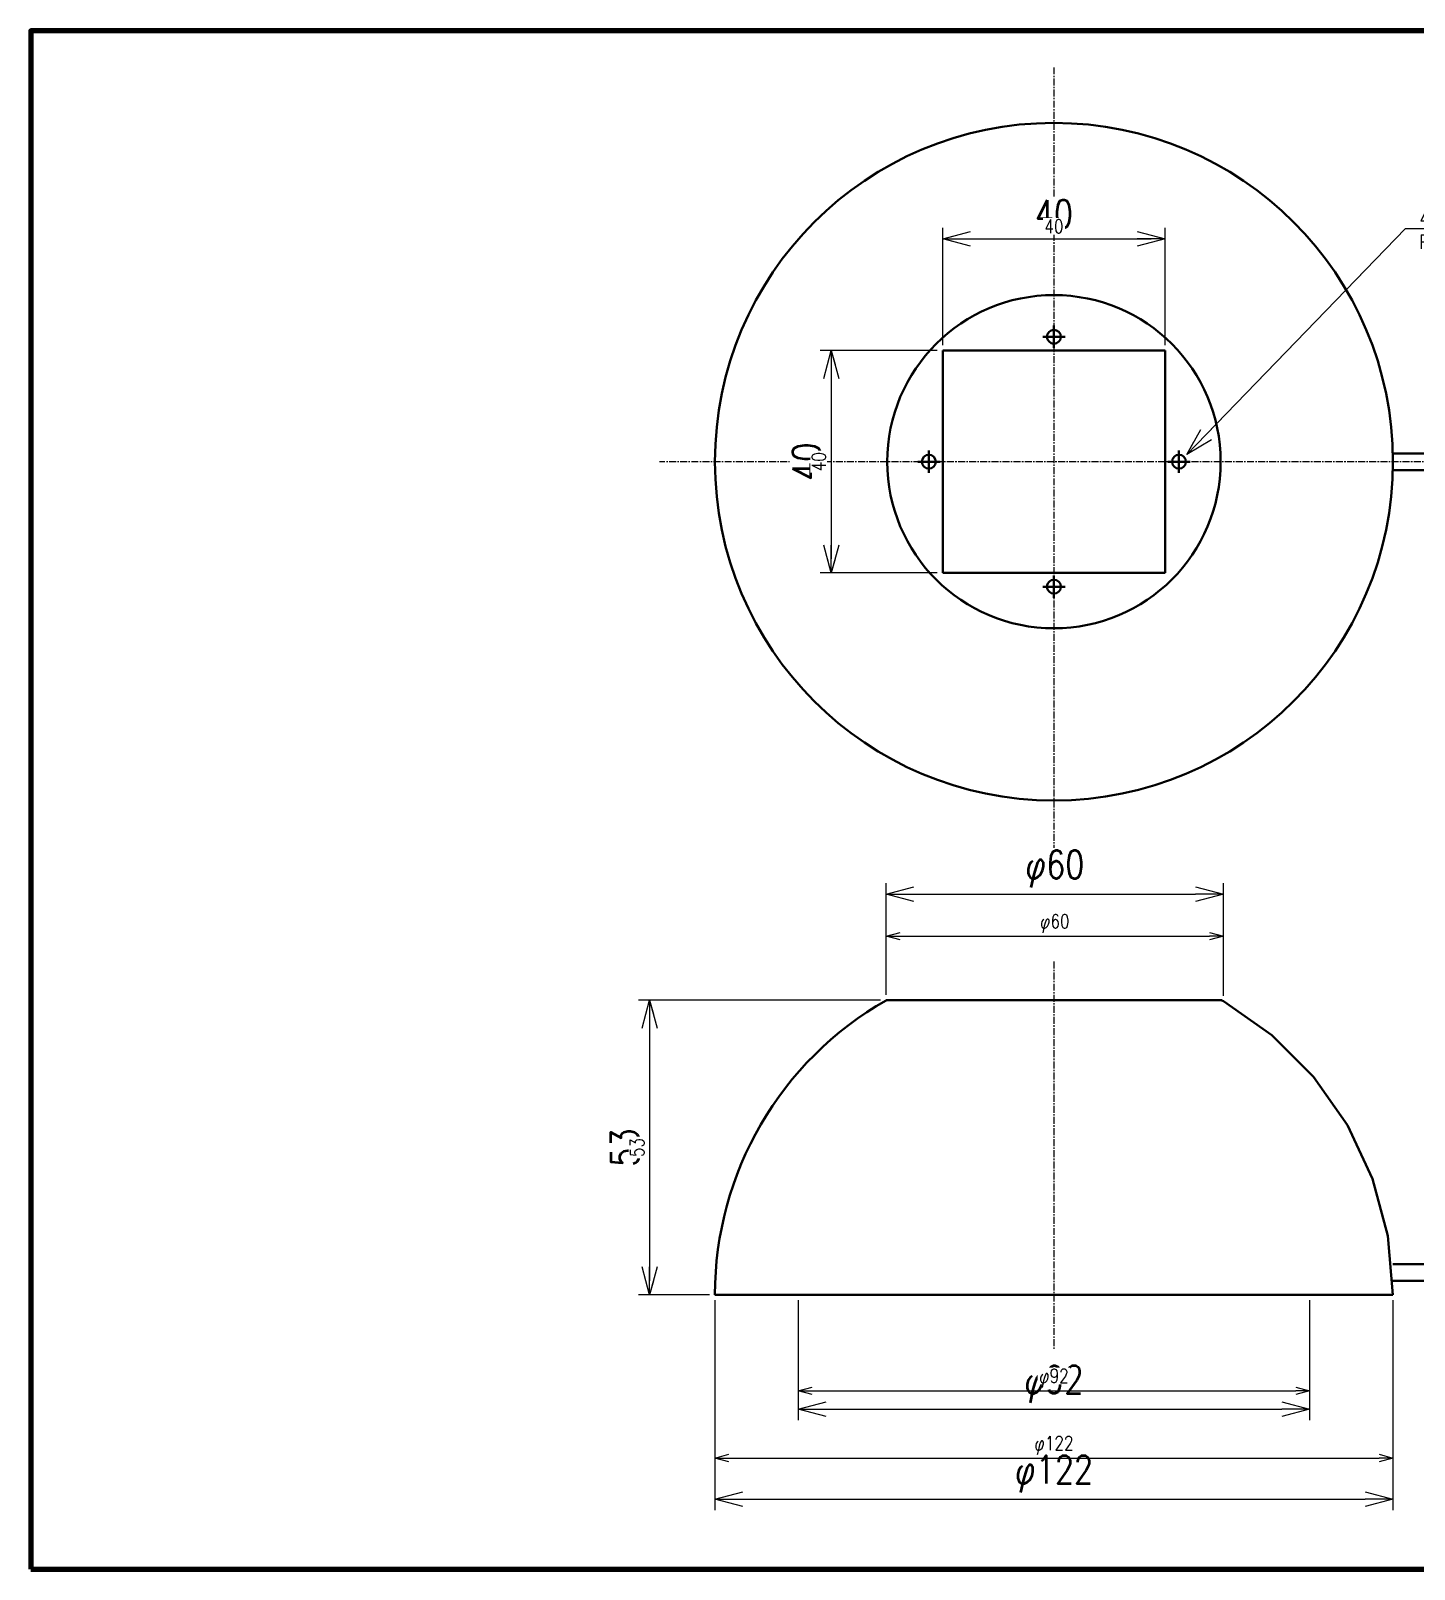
# Model space of a CAD drawing. Header units: millimetres. Extents: x 4 to 387, y 0 to 281.
# Drawn here: x 4 to 253, y 4 to 281 of the extents above; entities that cross this region are included whole.
import ezdxf
from ezdxf import colors
from ezdxf.entities.mleader import LeaderData, LeaderLine
from ezdxf.math import Vec2, Vec3

# ---------------------------------------------------------------- set-up
doc = ezdxf.new("R2010")
doc.units = ezdxf.units.MM
doc.linetypes.add('CENTER', pattern=[2, 1.25, -0.25, 0.25, -0.25])
doc.layers.get('0').update_dxf_attribs({"lineweight": 30})
doc.layers.get('Defpoints').update_dxf_attribs({"lineweight": 9})
for name, color, linetype, lineweight in [('2KD_寸法１', 7, 'Continuous', 15), ('2KD_寸法１ @ 1', 7, 'Continuous', 15), ('2KD_寸法１ @ 2', 7, 'Continuous', 15), ('AUX', 7, 'Continuous', 40)]:
    doc.layers.add(name, color=color, linetype=linetype, lineweight=lineweight)
doc.styles.get("Standard").update_dxf_attribs({"font": 'simplex.shx', "width": 0.8, "bigfont": 'extfont.shx'})
doc.dimstyles.new('KD-STD', dxfattribs={"dimscale": 0, "dimtxt": 2.5, "dimasz": 2.5, "dimexe": 1, "dimexo": 1, "dimgap": 1, "dimtad": 1, "dimdsep": 46, "dimtxsty": 'Standard', "dimblk": 'OPEN30', "dimcen": 0, "dimadec": 0, "dimazin": 0, "dimtfac": 1, "dimtmove": 0, "dimatfit": 3, "dimldrblk": 'OPEN30', "dimfxl": 1, "dimtfill": 1, "dimtolj": 1, "dimtzin": 0, "dimlwd": 15, "dimlwe": 15, "dimarcsym": 0})

# ---------------------------------------------------------------- blocks, each defined once
blk = doc.blocks.new('_Open30')
at = {"lineweight": -2}
for p, q in [((-1, 0.268), (0, 0)), ((0, 0), (-1, -0.268)), ((0, 0), (-1, 0))]:
    blk.add_line(p, q, dxfattribs=at)
blk = doc.blocks.new('*D98')
at = {"layer": '2KD_寸法１', "color": 0, "lineweight": 15}
for p, q in [((168.12, 225.41), (168.12, 245.53)), ((208.12, 225.41), (208.12, 245.53)), ((173.12, 243.53), (203.12, 243.53))]:
    blk.add_line(p, q, dxfattribs=at)
at = {"layer": 'Defpoints', "color": 0}
for p in [(208.12, 243.53), (168.12, 223.41), (208.12, 223.41)]:
    blk.add_point(p, dxfattribs=at)
at = {"layer": '2KD_寸法１', "color": 0, "lineweight": 15, "xscale": 5, "yscale": 5, "zscale": 5, "rotation": 180}
blk.add_blockref('_Open30', (168.12, 243.53), dxfattribs=at)
at = {"layer": '2KD_寸法１', "color": 0, "lineweight": 15, "xscale": 5, "yscale": 5, "zscale": 5}
blk.add_blockref('_Open30', (208.12, 243.53), dxfattribs=at)
at = {"layer": '2KD_寸法１', "color": 0, "insert": (188.12, 248.03), "char_height": 5, "attachment_point": 5, "bg_fill": 3, "box_fill_scale": 1.1, "bg_fill_color": 9, "bg_fill_true_color": 13158600, "bg_fill_transparency": 4391310}
blk.add_mtext('\\A1;40', dxfattribs=at)
blk = doc.blocks.new('*D99')
at = {"layer": '2KD_寸法１', "color": 0, "lineweight": 15}
for p, q in [((168.12, 224.41), (168.12, 244.53)), ((208.12, 224.41), (208.12, 244.53)), ((170.62, 243.53), (205.62, 243.53))]:
    blk.add_line(p, q, dxfattribs=at)
at = {"layer": 'Defpoints', "color": 0}
for p in [(208.12, 243.53), (168.12, 223.41), (208.12, 223.41)]:
    blk.add_point(p, dxfattribs=at)
at = {"layer": '2KD_寸法１', "color": 0, "lineweight": 15, "xscale": 2.5, "yscale": 2.5, "zscale": 2.5, "rotation": 180}
blk.add_blockref('_Open30', (168.12, 243.53), dxfattribs=at)
at = {"layer": '2KD_寸法１', "color": 0, "lineweight": 15, "xscale": 2.5, "yscale": 2.5, "zscale": 2.5}
blk.add_blockref('_Open30', (208.12, 243.53), dxfattribs=at)
at = {"layer": '2KD_寸法１', "color": 0, "insert": (188.12, 245.78), "char_height": 2.5, "attachment_point": 5, "bg_fill": 3, "box_fill_scale": 1.1, "bg_fill_color": 9, "bg_fill_true_color": 13158600, "bg_fill_transparency": 4391386}
blk.add_mtext('\\A1;40', dxfattribs=at)
blk = doc.blocks.new('*D100')
at = {"layer": '2KD_寸法１', "color": 0, "lineweight": 15}
for p, q in [((166.12, 223.41), (146.06, 223.41)), ((148.06, 218.41), (148.06, 188.41)), ((166.12, 183.41), (146.06, 183.41))]:
    blk.add_line(p, q, dxfattribs=at)
at = {"layer": 'Defpoints', "color": 0}
for p in [(168.12, 223.41), (148.06, 183.41), (168.12, 183.41)]:
    blk.add_point(p, dxfattribs=at)
at = {"layer": '2KD_寸法１', "color": 0, "lineweight": 15, "xscale": 5, "yscale": 5, "zscale": 5}
for p, rotation in [((148.06, 223.41), 90), ((148.06, 183.41), 270)]:
    blk.add_blockref('_Open30', p, dxfattribs=dict(at, rotation=rotation))
at = {"layer": '2KD_寸法１', "color": 0, "insert": (143.56, 203.41), "char_height": 5, "attachment_point": 5, "rotation": 90, "bg_fill": 3, "box_fill_scale": 1.1, "bg_fill_color": 9, "bg_fill_true_color": 13158600, "bg_fill_transparency": 4391402}
blk.add_mtext('\\A1;40', dxfattribs=at)
blk = doc.blocks.new('*D101')
at = {"layer": '2KD_寸法１', "color": 0, "lineweight": 15}
for p, q in [((167.12, 223.41), (147.06, 223.41)), ((148.06, 220.91), (148.06, 185.91)), ((167.12, 183.41), (147.06, 183.41))]:
    blk.add_line(p, q, dxfattribs=at)
at = {"layer": 'Defpoints', "color": 0}
for p in [(168.12, 223.41), (148.06, 183.41), (168.12, 183.41)]:
    blk.add_point(p, dxfattribs=at)
at = {"layer": '2KD_寸法１', "color": 0, "lineweight": 15, "xscale": 2.5, "yscale": 2.5, "zscale": 2.5}
for p, rotation in [((148.06, 223.41), 90), ((148.06, 183.41), 270)]:
    blk.add_blockref('_Open30', p, dxfattribs=dict(at, rotation=rotation))
at = {"layer": '2KD_寸法１', "color": 0, "insert": (145.81, 203.41), "char_height": 2.5, "attachment_point": 5, "rotation": 90, "bg_fill": 3, "box_fill_scale": 1.1, "bg_fill_color": 9, "bg_fill_true_color": 13158600, "bg_fill_transparency": 4391410}
blk.add_mtext('\\A1;40', dxfattribs=at)
blk = doc.blocks.new('*D102')
at = {"layer": '2KD_寸法１', "color": 0, "lineweight": 15}
for p, q in [((157.92, 108.43), (157.92, 127.55)), ((218.62, 108.26), (218.62, 127.55)), ((162.92, 125.55), (213.62, 125.55))]:
    blk.add_line(p, q, dxfattribs=at)
at = {"layer": 'Defpoints', "color": 0}
for p in [(218.62, 125.55), (157.92, 106.43), (218.62, 106.26)]:
    blk.add_point(p, dxfattribs=at)
at = {"layer": '2KD_寸法１', "color": 0, "lineweight": 15, "xscale": 5, "yscale": 5, "zscale": 5, "rotation": 180}
blk.add_blockref('_Open30', (157.92, 125.55), dxfattribs=at)
at = {"layer": '2KD_寸法１', "color": 0, "lineweight": 15, "xscale": 5, "yscale": 5, "zscale": 5}
blk.add_blockref('_Open30', (218.62, 125.55), dxfattribs=at)
at = {"layer": '2KD_寸法１', "color": 0, "insert": (188.27, 130.05), "char_height": 5, "attachment_point": 5, "bg_fill": 3, "box_fill_scale": 1.1, "bg_fill_color": 9, "bg_fill_true_color": 13158600, "bg_fill_transparency": 4391358}
blk.add_mtext('\\A1;φ60', dxfattribs=at)
blk = doc.blocks.new('*D103')
at = {"layer": '2KD_寸法１', "color": 0, "lineweight": 15}
for p, q in [((157.92, 107.43), (157.92, 118.99)), ((160.42, 117.99), (216.12, 117.99)), ((218.62, 107.26), (218.62, 118.99))]:
    blk.add_line(p, q, dxfattribs=at)
at = {"layer": 'Defpoints', "color": 0}
for p in [(218.62, 117.99), (157.92, 106.43), (218.62, 106.26)]:
    blk.add_point(p, dxfattribs=at)
at = {"layer": '2KD_寸法１', "color": 0, "lineweight": 15, "xscale": 2.5, "yscale": 2.5, "zscale": 2.5, "rotation": 180}
blk.add_blockref('_Open30', (157.92, 117.99), dxfattribs=at)
at = {"layer": '2KD_寸法１', "color": 0, "lineweight": 15, "xscale": 2.5, "yscale": 2.5, "zscale": 2.5}
blk.add_blockref('_Open30', (218.62, 117.99), dxfattribs=at)
at = {"layer": '2KD_寸法１', "color": 0, "insert": (188.27, 120.24), "char_height": 2.5, "attachment_point": 5, "bg_fill": 3, "box_fill_scale": 1.1, "bg_fill_color": 9, "bg_fill_true_color": 13158600, "bg_fill_transparency": 4391326}
blk.add_mtext('\\A1;φ60', dxfattribs=at)
blk = doc.blocks.new('*D104')
at = {"layer": '2KD_寸法１', "color": 0, "lineweight": 15}
for p, q in [((155.92, 106.43), (113.36, 106.43)), ((115.36, 101.43), (115.36, 58.43)), ((125.12, 53.43), (113.36, 53.43))]:
    blk.add_line(p, q, dxfattribs=at)
at = {"layer": 'Defpoints', "color": 0}
for p in [(157.92, 106.43), (115.36, 53.43), (127.12, 53.43)]:
    blk.add_point(p, dxfattribs=at)
at = {"layer": '2KD_寸法１', "color": 0, "lineweight": 15, "xscale": 5, "yscale": 5, "zscale": 5}
for p, rotation in [((115.36, 106.43), 90), ((115.36, 53.43), 270)]:
    blk.add_blockref('_Open30', p, dxfattribs=dict(at, rotation=rotation))
at = {"layer": '2KD_寸法１', "color": 0, "insert": (110.86, 79.93), "char_height": 5, "attachment_point": 5, "rotation": 90, "bg_fill": 3, "box_fill_scale": 1.1, "bg_fill_color": 9, "bg_fill_true_color": 13158600, "bg_fill_transparency": 4391374}
blk.add_mtext('\\A1;53', dxfattribs=at)
blk = doc.blocks.new('*D105')
at = {"layer": '2KD_寸法１', "color": 0, "lineweight": 15}
for p, q in [((156.92, 106.43), (114.36, 106.43)), ((115.36, 103.93), (115.36, 55.93)), ((126.12, 53.43), (114.36, 53.43))]:
    blk.add_line(p, q, dxfattribs=at)
at = {"layer": 'Defpoints', "color": 0}
for p in [(157.92, 106.43), (115.36, 53.43), (127.12, 53.43)]:
    blk.add_point(p, dxfattribs=at)
at = {"layer": '2KD_寸法１', "color": 0, "lineweight": 15, "xscale": 2.5, "yscale": 2.5, "zscale": 2.5}
for p, rotation in [((115.36, 106.43), 90), ((115.36, 53.43), 270)]:
    blk.add_blockref('_Open30', p, dxfattribs=dict(at, rotation=rotation))
at = {"layer": '2KD_寸法１', "color": 0, "insert": (113.11, 79.93), "char_height": 2.5, "attachment_point": 5, "rotation": 90, "bg_fill": 3, "box_fill_scale": 1.1, "bg_fill_color": 9, "bg_fill_true_color": 13158600, "bg_fill_transparency": 4391342}
blk.add_mtext('\\A1;53', dxfattribs=at)
blk = doc.blocks.new('*D106')
at = {"layer": '2KD_寸法１', "color": 0, "lineweight": 15}
for p, q in [((142.12, 51.43), (142.12, 30.82)), ((234.12, 51.43), (234.12, 30.82)), ((147.12, 32.82), (229.12, 32.82))]:
    blk.add_line(p, q, dxfattribs=at)
at = {"layer": 'Defpoints', "color": 0}
for p in [(142.12, 53.43), (234.12, 53.43), (234.12, 32.82)]:
    blk.add_point(p, dxfattribs=at)
at = {"layer": '2KD_寸法１', "color": 0, "lineweight": 15, "xscale": 5, "yscale": 5, "zscale": 5, "rotation": 180}
blk.add_blockref('_Open30', (142.12, 32.82), dxfattribs=at)
at = {"layer": '2KD_寸法１', "color": 0, "lineweight": 15, "xscale": 5, "yscale": 5, "zscale": 5}
blk.add_blockref('_Open30', (234.12, 32.82), dxfattribs=at)
at = {"layer": '2KD_寸法１', "color": 0, "insert": (188.12, 37.32), "char_height": 5, "attachment_point": 5, "bg_fill": 3, "box_fill_scale": 1.1, "bg_fill_color": 9, "bg_fill_true_color": 13158600, "bg_fill_transparency": 4391334}
blk.add_mtext('\\A1;φ92', dxfattribs=at)
blk = doc.blocks.new('*D107')
at = {"layer": '2KD_寸法１', "color": 0, "lineweight": 15}
for p, q in [((142.12, 52.43), (142.12, 35.14)), ((234.12, 52.43), (234.12, 35.14)), ((144.62, 36.14), (231.62, 36.14))]:
    blk.add_line(p, q, dxfattribs=at)
at = {"layer": 'Defpoints', "color": 0}
for p in [(142.12, 53.43), (234.12, 53.43), (234.12, 36.14)]:
    blk.add_point(p, dxfattribs=at)
at = {"layer": '2KD_寸法１', "color": 0, "lineweight": 15, "xscale": 2.5, "yscale": 2.5, "zscale": 2.5, "rotation": 180}
blk.add_blockref('_Open30', (142.12, 36.14), dxfattribs=at)
at = {"layer": '2KD_寸法１', "color": 0, "lineweight": 15, "xscale": 2.5, "yscale": 2.5, "zscale": 2.5}
blk.add_blockref('_Open30', (234.12, 36.14), dxfattribs=at)
at = {"layer": '2KD_寸法１', "color": 0, "insert": (188.12, 38.39), "char_height": 2.5, "attachment_point": 5, "bg_fill": 3, "box_fill_scale": 1.1, "bg_fill_color": 9, "bg_fill_true_color": 13158600, "bg_fill_transparency": 4391318}
blk.add_mtext('\\A1;φ92', dxfattribs=at)
blk = doc.blocks.new('*D108')
at = {"layer": '2KD_寸法１', "color": 0, "lineweight": 15}
for p, q in [((127.12, 51.43), (127.12, 14.62)), ((249.12, 51.43), (249.12, 14.62)), ((132.12, 16.62), (244.12, 16.62))]:
    blk.add_line(p, q, dxfattribs=at)
at = {"layer": 'Defpoints', "color": 0}
for p in [(127.12, 53.43), (249.12, 53.43), (249.12, 16.62)]:
    blk.add_point(p, dxfattribs=at)
at = {"layer": '2KD_寸法１', "color": 0, "lineweight": 15, "xscale": 5, "yscale": 5, "zscale": 5, "rotation": 180}
blk.add_blockref('_Open30', (127.12, 16.62), dxfattribs=at)
at = {"layer": '2KD_寸法１', "color": 0, "lineweight": 15, "xscale": 5, "yscale": 5, "zscale": 5}
blk.add_blockref('_Open30', (249.12, 16.62), dxfattribs=at)
at = {"layer": '2KD_寸法１', "color": 0, "insert": (188.12, 21.12), "char_height": 5, "attachment_point": 5, "bg_fill": 3, "box_fill_scale": 1.1, "bg_fill_color": 9, "bg_fill_true_color": 13158600, "bg_fill_transparency": 4391414}
blk.add_mtext('\\A1;φ122', dxfattribs=at)
blk = doc.blocks.new('*D109')
at = {"layer": '2KD_寸法１', "color": 0, "lineweight": 15}
for p, q in [((127.12, 52.43), (127.12, 23.02)), ((249.12, 52.43), (249.12, 23.02)), ((129.62, 24.02), (246.62, 24.02))]:
    blk.add_line(p, q, dxfattribs=at)
at = {"layer": 'Defpoints', "color": 0}
for p in [(127.12, 53.43), (249.12, 53.43), (249.12, 24.02)]:
    blk.add_point(p, dxfattribs=at)
at = {"layer": '2KD_寸法１', "color": 0, "lineweight": 15, "xscale": 2.5, "yscale": 2.5, "zscale": 2.5, "rotation": 180}
blk.add_blockref('_Open30', (127.12, 24.02), dxfattribs=at)
at = {"layer": '2KD_寸法１', "color": 0, "lineweight": 15, "xscale": 2.5, "yscale": 2.5, "zscale": 2.5}
blk.add_blockref('_Open30', (249.12, 24.02), dxfattribs=at)
at = {"layer": '2KD_寸法１', "color": 0, "insert": (188.12, 26.27), "char_height": 2.5, "attachment_point": 5, "bg_fill": 3, "box_fill_scale": 1.1, "bg_fill_color": 9, "bg_fill_true_color": 13158600, "bg_fill_transparency": 4456447}
blk.add_mtext('\\A1;φ122', dxfattribs=at)
blk = doc.blocks.new('A$C4ED32DF4')
for p, q in [((0, 53), (-30.2, 53)), ((0, 53), (30.2, 53)), ((76, 5.5), (61, 5.5)), ((85.6, 5.5), (76, 5.5)), ((-61, 0), (0, 0)), ((61, 0), (0, 0)), ((76, 2.5), (61, 2.5)), ((85.6, 2.5), (76, 2.5))]:
    blk.add_line(p, q)
for points in [[(30.22, 52.99), (30.5, 52.83), (39.21, 46.73), (46.73, 39.21), (52.83, 30.5), (57.32, 20.86), (60.07, 10.59), (61, 0)], [(85.55, 2.5), (85.52, 2.5), (85.48, 2.51), (85.45, 2.53), (85.41, 2.55), (85.38, 2.57), (85.35, 2.6), (85.32, 2.64), (85.29, 2.68), (85.27, 2.72), (85.24, 2.77), (85.22, 2.82), (85.2, 2.88), (85.19, 2.93), (85.17, 2.99), (85.16, 3.06), (85.16, 3.12), (85.15, 3.18), (85.15, 3.25), (85.15, 3.32), (85.16, 3.38), (85.16, 3.44), (85.17, 3.51), (85.19, 3.57), (85.2, 3.62), (85.22, 3.68), (85.24, 3.73), (85.27, 3.78), (85.29, 3.82), (85.32, 3.86), (85.35, 3.9), (85.38, 3.93), (85.41, 3.95), (85.45, 3.97), (85.48, 3.99), (85.52, 4), (85.55, 4)], [(85.55, 4), (85.51, 4.01), (85.46, 4.05), (85.42, 4.1), (85.39, 4.18), (85.36, 4.27), (85.33, 4.38), (85.32, 4.49), (85.3, 4.62), (85.3, 4.75), (85.3, 4.88), (85.32, 5.01), (85.33, 5.12), (85.36, 5.23), (85.39, 5.32), (85.42, 5.4), (85.46, 5.45), (85.51, 5.49), (85.55, 5.5)], [(85.55, 4), (85.59, 3.99), (85.64, 3.95), (85.67, 3.9), (85.71, 3.82), (85.74, 3.73), (85.77, 3.62), (85.78, 3.51), (85.8, 3.38), (85.8, 3.25), (85.8, 3.12), (85.78, 2.99), (85.77, 2.88), (85.74, 2.77), (85.71, 2.68), (85.67, 2.6), (85.64, 2.55), (85.59, 2.51), (85.55, 2.5)]]:
    blk.add_lwpolyline(points)
blk.add_arc((0, 0), 61, 119.6885, 180)
blk = doc.blocks.new('A$C07856662')
for p, q in [((2, 22.5), (-2, 22.5)), ((0, 24.5), (0, 20.5)), ((-20, -20), (-20, 20)), ((-20, 20), (20, 20)), ((20, 20), (20, -20)), ((-20.5, 0), (-24.5, 0)), ((-22.5, 2), (-22.5, -2)), ((24.5, 0), (20.5, 0)), ((22.5, 2), (22.5, -2)), ((76, 1.5), (61, 1.5)), ((85.6, 1.5), (76, 1.5)), ((76, -1.5), (61, -1.5)), ((85.6, -1.5), (76, -1.5)), ((20, -20), (-20, -20)), ((0, -20.5), (0, -24.5)), ((2, -22.5), (-2, -22.5))]:
    blk.add_line(p, q)
for points in [[(85.55, -1.5), (85.52, -1.5), (85.48, -1.49), (85.45, -1.47), (85.41, -1.45), (85.38, -1.43), (85.35, -1.4), (85.32, -1.36), (85.29, -1.32), (85.27, -1.28), (85.24, -1.23), (85.22, -1.18), (85.2, -1.12), (85.19, -1.07), (85.17, -1.01), (85.16, -0.94), (85.16, -0.88), (85.15, -0.82), (85.15, -0.75), (85.15, -0.68), (85.16, -0.62), (85.16, -0.56), (85.17, -0.49), (85.19, -0.43), (85.2, -0.38), (85.22, -0.32), (85.24, -0.27), (85.27, -0.22), (85.29, -0.18), (85.32, -0.14), (85.35, -0.1), (85.38, -0.07), (85.41, -0.05), (85.45, -0.03), (85.48, -0.01), (85.52, 0), (85.55, 0)], [(85.55, 0), (85.51, 0.01), (85.46, 0.05), (85.42, 0.1), (85.39, 0.18), (85.36, 0.27), (85.33, 0.38), (85.32, 0.49), (85.3, 0.62), (85.3, 0.75), (85.3, 0.88), (85.32, 1.01), (85.33, 1.12), (85.36, 1.23), (85.39, 1.32), (85.42, 1.4), (85.46, 1.45), (85.51, 1.49), (85.55, 1.5)], [(85.55, 0), (85.59, -0.01), (85.64, -0.05), (85.67, -0.1), (85.71, -0.18), (85.74, -0.27), (85.77, -0.38), (85.78, -0.49), (85.8, -0.62), (85.8, -0.75), (85.8, -0.88), (85.78, -1.01), (85.77, -1.12), (85.74, -1.23), (85.71, -1.32), (85.67, -1.4), (85.64, -1.45), (85.59, -1.49), (85.55, -1.5)]]:
    blk.add_lwpolyline(points)
for centre, radius in [((0, 0), 61), ((0, 0), 30), ((0, 22.5), 1.25), ((-22.5, 0), 1.25), ((22.5, 0), 1.25), ((0, -22.5), 1.25)]:
    blk.add_circle(centre, radius)
blk = doc.blocks.new('*U110')
at = {"layer": '2KD_寸法１ @ 1'}
ml = blk.add_multileader_mtext('Standard', dxfattribs=at)
ml.set_content('4-φ2.1\\PP.C.D.45', color=256)
ml.set_leader_properties()
ml.set_arrow_properties(name='OPEN30')
ml.build(insert=Vec2(0, 0))
ml.multileader.update_dxf_attribs({"text_left_attachment_type": 6, "text_right_attachment_type": 6, "dogleg_length": 1.5, "arrow_head_size": 2.5})
ctx = ml.context
ctx.base_point, ctx.char_height, ctx.arrow_head_size, ctx.landing_gap_size, ctx.plane_origin = Vec3(252.89, 245.42), 2.5, 2.5, 1, Vec3(212.03, 204.7)
ctx.left_attachment, ctx.right_attachment = 6, 6
notes = []
notes.append((ctx, [(0, (1, 1, 0), (251.39, 245.42), (1, 0), 1.5, [(0, [(212.03, 204.7)], 0, [])])]))
ctx.mtext.insert, ctx.mtext.flow_direction = Vec3(253.89, 248.42), 5
at = {"layer": '2KD_寸法１ @ 2'}
ml = blk.add_multileader_mtext('Standard', dxfattribs=at)
ml.set_content('4-φ2.1\\PP.C.D.45', color=256)
ml.set_leader_properties()
ml.set_arrow_properties(name='OPEN30')
ml.build(insert=Vec2(0, 0))
ml.multileader.update_dxf_attribs({"text_left_attachment_type": 6, "text_right_attachment_type": 6, "dogleg_length": 1.5, "arrow_head_size": 5, "scale": 2})
ctx = ml.context
ctx.base_point, ctx.scale, ctx.char_height, ctx.arrow_head_size, ctx.plane_origin = Vec3(254.39, 245.42), 2, 5, 5, Vec3(212.03, 204.7)
ctx.left_attachment, ctx.right_attachment = 6, 6
notes.append((ctx, [(0, (1, 1, 0), (251.39, 245.42), (1, 0), 3, [(0, [(212.03, 204.7)], 0, [])])]))
ctx.mtext.insert, ctx.mtext.flow_direction = Vec3(256.39, 251.42), 5
for ctx, leaders in notes:
    for number, flags, end, landing, length, lines in leaders:
        leader = LeaderData()
        leader.index, (leader.has_last_leader_line, leader.has_dogleg_vector, leader.attachment_direction) = number, flags
        leader.last_leader_point, leader.dogleg_vector, leader.dogleg_length = Vec3(end), Vec3(landing), length
        for number, points, colour, breaks in lines:
            line = LeaderLine()
            line.index, line.vertices, line.color, line.breaks = number, Vec3.list(points), colors.encode_raw_color(colour), breaks
            leader.lines.append(line)
        ctx.leaders.append(leader)
blk = doc.blocks.new('*U111')
at = {"layer": '2KD_寸法１ @ 2'}
dim = blk.add_linear_dim(base=(208.123, 243.527), p1=(168.123, 223.414), p2=(208.123, 223.414), dimstyle='KD-STD', override={"dimscale": 2, "dimtix": 0, "dimtofl": 1, "dimtmove": 0, "dimatfit": 3}, dxfattribs=at)
dim.commit()
dim.dimension.update_dxf_attribs({"geometry": '*D98', "text_midpoint": (188.123, 248.027)})
at = {"layer": '2KD_寸法１ @ 1'}
dim = blk.add_linear_dim(base=(208.123, 243.527), p1=(168.123, 223.414), p2=(208.123, 223.414), dimstyle='KD-STD', override={"dimscale": 1, "dimtix": 0, "dimtofl": 1, "dimtmove": 0, "dimatfit": 3}, dxfattribs=at)
dim.commit()
dim.dimension.update_dxf_attribs({"geometry": '*D99', "text_midpoint": (188.123, 245.777)})
blk = doc.blocks.new('*U112')
at = {"layer": '2KD_寸法１ @ 2'}
dim = blk.add_linear_dim(base=(148.063, 183.414), p1=(168.123, 223.414), p2=(168.123, 183.414), angle=90, dimstyle='KD-STD', override={"dimscale": 2, "dimtix": 0, "dimtofl": 1, "dimtmove": 0, "dimatfit": 3}, dxfattribs=at)
dim.commit()
dim.dimension.update_dxf_attribs({"geometry": '*D100', "text_midpoint": (143.563, 203.414)})
at = {"layer": '2KD_寸法１ @ 1'}
dim = blk.add_linear_dim(base=(148.063, 183.414), p1=(168.123, 223.414), p2=(168.123, 183.414), angle=90, dimstyle='KD-STD', override={"dimscale": 1, "dimtix": 0, "dimtofl": 1, "dimtmove": 0, "dimatfit": 3}, dxfattribs=at)
dim.commit()
dim.dimension.update_dxf_attribs({"geometry": '*D101', "text_midpoint": (145.813, 203.414)})
blk = doc.blocks.new('*U113')
at = {"layer": '2KD_寸法１ @ 2'}
dim = blk.add_linear_dim(base=(218.623, 125.551), p1=(157.923, 106.429), p2=(218.623, 106.257), text='φ60', dimstyle='KD-STD', override={"dimscale": 2, "dimtix": 0, "dimtofl": 1, "dimtmove": 0, "dimatfit": 3}, dxfattribs=at)
dim.commit()
dim.dimension.update_dxf_attribs({"geometry": '*D102', "text_midpoint": (188.273, 130.051)})
at = {"layer": '2KD_寸法１ @ 1'}
dim = blk.add_linear_dim(base=(218.623, 117.99), p1=(157.923, 106.429), p2=(218.623, 106.257), text='φ60', dimstyle='KD-STD', override={"dimscale": 1, "dimtix": 0, "dimtofl": 1, "dimtmove": 0, "dimatfit": 3}, dxfattribs=at)
dim.commit()
dim.dimension.update_dxf_attribs({"geometry": '*D103', "text_midpoint": (188.273, 120.24)})
blk = doc.blocks.new('*U114')
at = {"layer": '2KD_寸法１ @ 2'}
dim = blk.add_linear_dim(base=(115.362, 53.429), p1=(157.923, 106.429), p2=(127.123, 53.429), angle=90, dimstyle='KD-STD', override={"dimscale": 2, "dimtix": 0, "dimtofl": 1, "dimtmove": 0, "dimatfit": 3}, dxfattribs=at)
dim.commit()
dim.dimension.update_dxf_attribs({"geometry": '*D104', "text_midpoint": (110.862, 79.929)})
at = {"layer": '2KD_寸法１ @ 1'}
dim = blk.add_linear_dim(base=(115.362, 53.429), p1=(157.923, 106.429), p2=(127.123, 53.429), angle=90, dimstyle='KD-STD', override={"dimscale": 1, "dimtix": 0, "dimtofl": 1, "dimtmove": 0, "dimatfit": 3}, dxfattribs=at)
dim.commit()
dim.dimension.update_dxf_attribs({"geometry": '*D105', "text_midpoint": (113.112, 79.929)})
blk = doc.blocks.new('*U115')
at = {"layer": '2KD_寸法１ @ 2'}
dim = blk.add_linear_dim(base=(234.123, 32.816), p1=(142.123, 53.429), p2=(234.123, 53.433), text='φ<>', dimstyle='KD-STD', override={"dimscale": 2, "dimtix": 0, "dimtofl": 1, "dimtmove": 0, "dimatfit": 3}, dxfattribs=at)
dim.commit()
dim.dimension.update_dxf_attribs({"geometry": '*D106', "text_midpoint": (188.123, 37.316)})
at = {"layer": '2KD_寸法１ @ 1'}
dim = blk.add_linear_dim(base=(234.123, 36.143), p1=(142.123, 53.429), p2=(234.123, 53.433), text='φ<>', dimstyle='KD-STD', override={"dimscale": 1, "dimtix": 0, "dimtofl": 1, "dimtmove": 0, "dimatfit": 3}, dxfattribs=at)
dim.commit()
dim.dimension.update_dxf_attribs({"geometry": '*D107', "text_midpoint": (188.123, 38.393)})
blk = doc.blocks.new('*U116')
at = {"layer": '2KD_寸法１ @ 2'}
dim = blk.add_linear_dim(base=(249.123, 16.621), p1=(127.123, 53.429), p2=(249.123, 53.429), text='φ<>', dimstyle='KD-STD', override={"dimscale": 2, "dimtix": 0, "dimtofl": 1, "dimtmove": 0, "dimatfit": 3}, dxfattribs=at)
dim.commit()
dim.dimension.update_dxf_attribs({"geometry": '*D108', "text_midpoint": (188.123, 21.121)})
at = {"layer": '2KD_寸法１ @ 1'}
dim = blk.add_linear_dim(base=(249.123, 24.024), p1=(127.123, 53.429), p2=(249.123, 53.429), text='φ<>', dimstyle='KD-STD', override={"dimscale": 1, "dimtix": 0, "dimtofl": 1, "dimtmove": 0, "dimatfit": 3}, dxfattribs=at)
dim.commit()
dim.dimension.update_dxf_attribs({"geometry": '*D109', "text_midpoint": (188.123, 26.274)})

msp = doc.modelspace()

# ---------------------------------------------------------------- linework, layer by layer
at = {"layer": '2KD_寸法１', "color": 2, "linetype": 'CENTER'}
for p, q in [((188.12, 274.41), (188.12, 132.41)), ((268.12, 203.41), (117.12, 203.41)), ((188.12, 113.43), (188.12, 43.43))]:
    msp.add_line(p, q, dxfattribs=at)
at = {"layer": 'AUX', "lineweight": 70}
msp.add_lwpolyline([(4, 4), (387, 4), (387, 281), (4, 281)], close=True, dxfattribs=at)

# ---------------------------------------------------------------- block references
at = {"layer": '2KD_寸法１'}
msp.add_blockref('*U110', (0, 0), dxfattribs=at)

# ---------------------------------------------------------------- next in the draw order: block references
for name in ['*U111', '*U113']:
    msp.add_blockref(name, (0, 0), dxfattribs=at)

# ---------------------------------------------------------------- next in the draw order: block references
for name in ['*U112', '*U114']:
    msp.add_blockref(name, (0, 0), dxfattribs=at)

# ---------------------------------------------------------------- next in the draw order: block references
msp.add_blockref('A$C07856662', (188.12, 203.41))
msp.add_blockref('*U115', (0, 0), dxfattribs=at)

# ---------------------------------------------------------------- next in the draw order: block references
msp.add_blockref('*U116', (0, 0), dxfattribs=at)

# ---------------------------------------------------------------- next in the draw order: block references
msp.add_blockref('A$C4ED32DF4', (188.12, 53.43))

doc.saveas('drawing.dxf')
